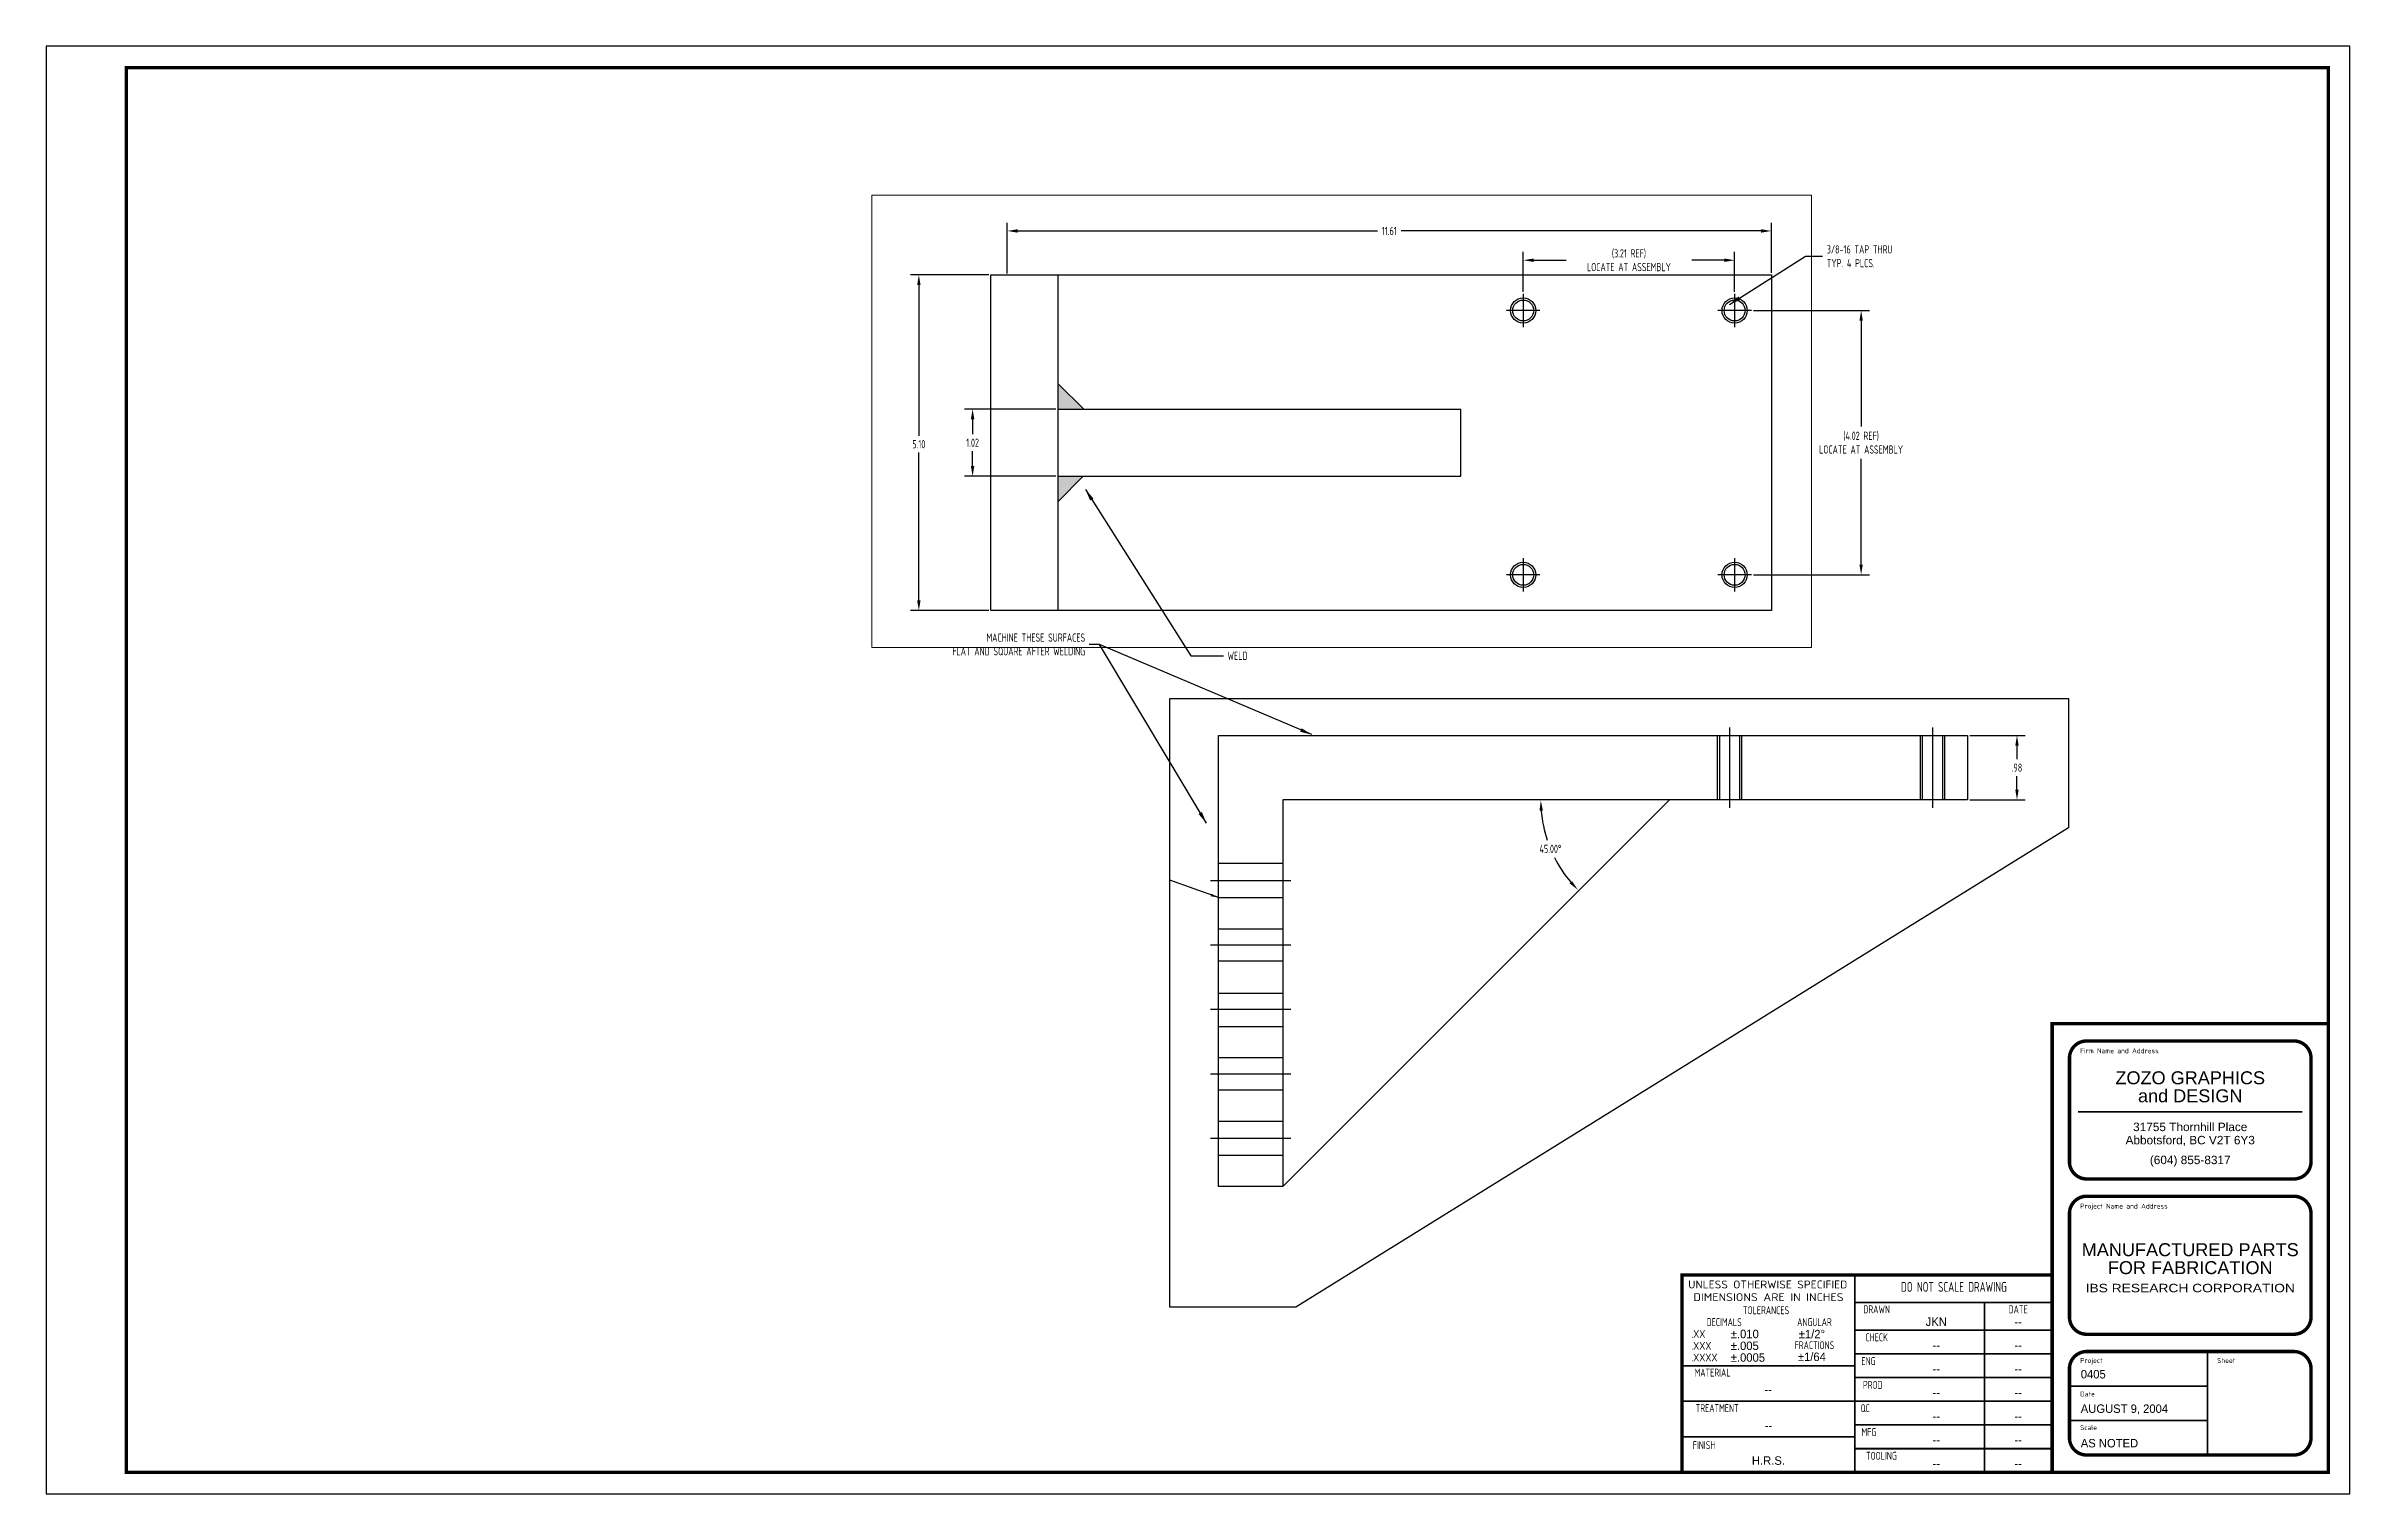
# Paper-space layout 'Gearmotor Mount' of a CAD drawing. Header units: inches. Extents: x 0 to 35, y 0 to 22.
# The model-space entities are those that its viewports show. They can reach past a viewport. Long polylines and large blocks are cut down to what shows.
import ezdxf
from ezdxf.enums import TextEntityAlignment as Align

# ---------------------------------------------------------------- set-up
doc = ezdxf.new("R2010")
doc.units = ezdxf.units.IN
doc.header["$MEASUREMENT"] = 0
doc.linetypes.add('GRIDLINE', pattern=[1.53125, 1.375, -0.0625, 0.03125, -0.0625])
for name, color, linetype in [('DETAIL', 5, 'Continuous'), ('DETAIL-B', 140, 'Continuous'), ('E-1', 51, 'Continuous'), ('E-2', 255, 'Continuous'), ('E-3', 151, 'Continuous'), ('E-DIM', 20, 'Continuous'), ('E-GRID', 65, 'GRIDLINE'), ('E-HATCH', 92, 'Continuous'), ('E-TEXT', 82, 'Continuous')]:
    doc.layers.add(name, color=color, linetype=linetype)
doc.layers.add('VIEWPORT', color=113, linetype='Continuous', plot=False)
doc.styles.add('OPT', font='arial.ttf')
doc.styles.add('OPT1', font='arial.ttf', dxfattribs={"width": 1.125})
doc.styles.add('ROMANS', font='archquik.shx', dxfattribs={"width": 0.7})
doc.styles.get("Standard").update_dxf_attribs({"font": 'txt.shx'})
doc.dimstyles.new('2 Place', dxfattribs={"dimtxt": 0.125, "dimasz": 0.15625, "dimexe": 0.125, "dimexo": 0.03125, "dimgap": 0.0625, "dimtad": 0, "dimtih": 1, "dimtoh": 1, "dimzin": 4, "dimdsep": 46, "dimtxsty": 'ROMANS', "dimcen": 0, "dimazin": 1, "dimtfac": 1, "dimtofl": 0, "dimtmove": 0, "dimatfit": 3, "dimfxl": 1, "dimtolj": 1, "dimtzin": 0, "dimarcsym": 0})
doc.dimstyles.get("Standard").update_dxf_attribs({"dimtxt": 0.18, "dimasz": 0.18, "dimexe": 0.18, "dimexo": 0.0625, "dimgap": 0.09, "dimtad": 0, "dimtih": 1, "dimtoh": 1, "dimdec": 4, "dimzin": 0, "dimdsep": 46, "dimtxsty": 'Standard', "dimcen": 0.09, "dimadec": 0, "dimazin": 0, "dimtfac": 1, "dimtdec": 4, "dimtofl": 0, "dimtmove": 0, "dimatfit": 3, "dimfxl": 1, "dimtolj": 1, "dimtzin": 0, "dimarcsym": 0})

# ---------------------------------------------------------------- blocks, each defined once
blk = doc.blocks.new('*D24')
at = {"layer": 'Defpoints', "color": 0, "transparency": 16777216}
for p in [(18.627, 10.537), (24.627, 10.537), (29.252, 10.537), (22.773, 10.04), (18.627, 4.537)]:
    blk.add_point(p, dxfattribs=at)
at = {"layer": 'E-DIM', "color": 0, "lineweight": -2, "transparency": 16777216}
for start, end in [(184.6659, 198.3511), (206.7776, 220.3341)]:
    blk.add_arc((24.627, 10.537), 1.919, start, end, dxfattribs=at)
at = {"layer": 'E-DIM', "color": 0, "transparency": 16777216}
for points in [[(22.688, 10.38), (22.74, 10.382), (22.708, 10.537)], [(23.183, 9.312), (23.145, 9.277), (23.27, 9.18)]]:
    blk.add_solid(points, dxfattribs=at)
at = {"layer": 'E-DIM', "color": 0, "transparency": 16777216, "insert": (22.854, 9.802), "char_height": 0.125, "attachment_point": 5, "style": 'ROMANS'}
blk.add_mtext('\\A1;45.00°', dxfattribs=at)
blk = doc.blocks.new('*D25')
at = {"layer": 'Defpoints', "color": 0}
for p in [(15.374, 16.484), (14.076, 15.464), (15.374, 15.464)]:
    blk.add_point(p, dxfattribs=at)
at = {"layer": 'E-DIM', "color": 0, "lineweight": -2}
for p, q in [((15.342, 16.484), (13.951, 16.484)), ((14.076, 16.328), (14.076, 16.102)), ((14.076, 15.62), (14.076, 15.846)), ((15.342, 15.464), (13.951, 15.464))]:
    blk.add_line(p, q, dxfattribs=at)
at = {"layer": 'E-DIM', "color": 0}
for points in [[(14.05, 16.328), (14.102, 16.328), (14.076, 16.484)], [(14.05, 15.62), (14.102, 15.62), (14.076, 15.464)]]:
    blk.add_solid(points, dxfattribs=at)
at = {"layer": 'E-DIM', "color": 0, "insert": (14.076, 15.974), "char_height": 0.125, "attachment_point": 5, "style": 'ROMANS'}
blk.add_mtext('\\A1;1.02', dxfattribs=at)
blk = doc.blocks.new('*D26')
at = {"layer": 'Defpoints', "color": 0}
for p in [(14.354, 18.524), (13.259, 13.424), (14.354, 13.424)]:
    blk.add_point(p, dxfattribs=at)
at = {"layer": 'E-DIM', "color": 0, "lineweight": -2}
for p, q in [((14.322, 18.524), (13.134, 18.524)), ((13.259, 18.368), (13.259, 16.078)), ((13.259, 13.58), (13.259, 15.823)), ((14.322, 13.424), (13.134, 13.424))]:
    blk.add_line(p, q, dxfattribs=at)
at = {"layer": 'E-DIM', "color": 0}
for points in [[(13.233, 18.368), (13.285, 18.368), (13.259, 18.524)], [(13.233, 13.58), (13.285, 13.58), (13.259, 13.424)]]:
    blk.add_solid(points, dxfattribs=at)
at = {"layer": 'E-DIM', "color": 0, "insert": (13.259, 15.951), "char_height": 0.125, "attachment_point": 5, "style": 'ROMANS'}
blk.add_mtext('\\A1;5.10', dxfattribs=at)
blk = doc.blocks.new('*D27')
at = {"layer": 'Defpoints', "color": 0}
for p in [(26.211, 19.191), (14.602, 18.513), (26.211, 18.524)]:
    blk.add_point(p, dxfattribs=at)
at = {"layer": 'E-DIM', "color": 0, "lineweight": -2}
for p, q in [((14.602, 18.544), (14.602, 19.316)), ((26.211, 18.555), (26.211, 19.316)), ((14.758, 19.191), (20.226, 19.191)), ((26.055, 19.191), (20.588, 19.191))]:
    blk.add_line(p, q, dxfattribs=at)
at = {"layer": 'E-DIM', "color": 0}
for points in [[(14.758, 19.217), (14.758, 19.165), (14.602, 19.191)], [(26.055, 19.217), (26.055, 19.165), (26.211, 19.191)]]:
    blk.add_solid(points, dxfattribs=at)
at = {"layer": 'E-DIM', "color": 0, "insert": (20.407, 19.191), "char_height": 0.125, "attachment_point": 5, "style": 'ROMANS'}
blk.add_mtext('\\A1;11.61', dxfattribs=at)
blk = doc.blocks.new('*D28')
at = {"layer": 'Defpoints', "color": 0}
for p in [(25.653, 18.746), (22.441, 18.237), (25.653, 18.237)]:
    blk.add_point(p, dxfattribs=at)
at = {"layer": 'E-DIM', "color": 0, "lineweight": -2}
for p, q in [((22.441, 18.268), (22.441, 18.871)), ((22.597, 18.746), (23.091, 18.746)), ((25.497, 18.746), (25.003, 18.746)), ((25.653, 18.268), (25.653, 18.871))]:
    blk.add_line(p, q, dxfattribs=at)
at = {"layer": 'E-DIM', "color": 0}
for points in [[(22.597, 18.772), (22.597, 18.72), (22.441, 18.746)], [(25.497, 18.772), (25.497, 18.72), (25.653, 18.746)]]:
    blk.add_solid(points, dxfattribs=at)
at = {"layer": 'E-DIM', "color": 0, "insert": (24.047, 18.746), "char_height": 0.125, "attachment_point": 5, "style": 'ROMANS'}
blk.add_mtext('\\A1;(3.21 REF)\\PLOCATE AT ASSEMBLY', dxfattribs=at)
blk = doc.blocks.new('*D29')
at = {"layer": 'Defpoints', "color": 0}
for p in [(25.908, 17.982), (25.908, 13.966), (27.574, 13.966)]:
    blk.add_point(p, dxfattribs=at)
at = {"layer": 'E-DIM', "color": 0, "lineweight": -2}
for p, q in [((25.94, 17.982), (27.699, 17.982)), ((27.574, 17.826), (27.574, 16.219)), ((27.574, 14.122), (27.574, 15.729)), ((25.94, 13.966), (27.699, 13.966))]:
    blk.add_line(p, q, dxfattribs=at)
at = {"layer": 'E-DIM', "color": 0}
for points in [[(27.548, 17.826), (27.6, 17.826), (27.574, 17.982)], [(27.548, 14.122), (27.6, 14.122), (27.574, 13.966)]]:
    blk.add_solid(points, dxfattribs=at)
at = {"layer": 'E-DIM', "color": 0, "insert": (27.574, 15.974), "char_height": 0.125, "attachment_point": 5, "style": 'ROMANS'}
blk.add_mtext('\\A1;(4.02 REF)\\PLOCATE AT ASSEMBLY', dxfattribs=at)
blk = doc.blocks.new('*D30')
at = {"layer": 'Defpoints', "color": 0}
for p in [(29.192, 11.525), (29.192, 10.546), (29.942, 10.546)]:
    blk.add_point(p, dxfattribs=at)
at = {"layer": 'E-DIM', "color": 0, "lineweight": -2}
for p, q in [((29.224, 11.525), (30.067, 11.525)), ((29.942, 11.369), (29.942, 11.163)), ((29.942, 10.703), (29.942, 10.908)), ((29.224, 10.546), (30.067, 10.546))]:
    blk.add_line(p, q, dxfattribs=at)
at = {"layer": 'E-DIM', "color": 0}
for points in [[(29.916, 11.369), (29.968, 11.369), (29.942, 11.525)], [(29.916, 10.703), (29.968, 10.703), (29.942, 10.546)]]:
    blk.add_solid(points, dxfattribs=at)
at = {"layer": 'E-DIM', "color": 0, "insert": (29.942, 11.036), "char_height": 0.125, "attachment_point": 5, "style": 'ROMANS'}
blk.add_mtext('\\A1;.98', dxfattribs=at)
blk = doc.blocks.new('Titleblock - D')
blk.add_line((30.477, 0.328), (30.477, 3.328))
for points, const_width in [([(30.477, 21.672), (1.218, 21.672), (1.218, 0.328), (30.477, 0.328), (30.477, 7.145), (34.672, 7.145)], 0.0524), ([(30.477, 7.145), (30.477, 0.328), (34.672, 0.328), (34.672, 21.672), (30.477, 21.672)], 0.0524), ([(30.87, 5.806), (34.278, 5.806)], 0.0262), ([(30.477, 3.328), (24.852, 3.328), (24.852, 0.328)], 0.0524), ([(27.477, 0.328), (27.477, 3.328)], 0.0262), ([(30.477, 2.907), (27.477, 2.907)], 0.0262), ([(29.447, 0.328), (29.447, 2.907)], 0.0262), ([(30.477, 2.488), (27.477, 2.488)], 0.0262), ([(30.477, 2.128), (27.477, 2.128)], 0.0262), ([(32.836, 0.591), (32.836, 2.164)], 0.0262), ([(27.477, 1.948), (24.852, 1.948)], 0.0262), ([(30.477, 1.768), (27.477, 1.768)], 0.0262), ([(27.477, 1.408), (24.852, 1.408)], 0.0262), ([(30.477, 1.408), (27.477, 1.408)], 0.0262), ([(30.739, 1.639), (32.836, 1.639)], 0.0262), ([(30.477, 1.048), (27.477, 1.048)], 0.0262), ([(30.739, 1.115), (32.836, 1.115)], 0.0262), ([(27.477, 0.868), (24.852, 0.868)], 0.0262), ([(30.477, 0.688), (27.477, 0.688)], 0.0262)]:
    blk.add_lwpolyline(points, dxfattribs=dict(const_width=const_width))
at = {"const_width": 0.0524}
for points in [[(31.001, 4.786), (34.147, 4.786, 0.414214), (34.409, 5.048), (34.409, 6.621, 0.414214), (34.147, 6.883), (31.001, 6.883, 0.414214), (30.739, 6.621), (30.739, 5.048, 0.414214)], [(31.001, 2.426), (34.147, 2.426, 0.414214), (34.409, 2.688), (34.409, 4.261, 0.414214), (34.147, 4.523), (31.001, 4.523, 0.414214), (30.739, 4.261), (30.739, 2.688, 0.414214)], [(31.001, 0.591), (34.147, 0.591, 0.414214), (34.409, 0.853), (34.409, 1.902, 0.414214), (34.147, 2.164), (31.001, 2.164, 0.414214), (30.739, 1.902), (30.739, 0.853, 0.414214)]]:
    blk.add_lwpolyline(points, format="xyb", close=True, dxfattribs=at)
at = {"layer": 'Defpoints'}
for p, q in [((35, 22), (0, 22)), ((0, 22), (0, 0)), ((35, 0), (35, 22)), ((0, 0), (35, 0))]:
    blk.add_line(p, q, dxfattribs=at)
at = {"layer": 'E-TEXT', "style": 'ROMANS'}
for s, p in [('Firm Name and Address', (30.902, 6.696)), ('Project Name and Address', (30.902, 4.336)), ('Project', (30.902, 1.99)), ('Sheet', (32.983, 1.99)), ('Date', (30.902, 1.481)), ('Scale', (30.902, 0.971))]:
    blk.add_text(s, height=0.075, dxfattribs=at).set_placement(p)
at = {"layer": 'E-TEXT'}
for s, height, style, p in [('ZOZO GRAPHICS', 0.19664, 'OPT', (32.574, 6.225, -0.045)), ('and DESIGN', 0.1966, 'OPT', (32.574, 5.951, -0.045)), ('31755 Thornhill Place', 0.12847, 'OPT1', (32.574, 5.513, -0.045)), ('Abbotsford, BC V2T 6Y3', 0.12847, 'OPT1', (32.574, 5.312, -0.045)), ('(604) 855-8317', 0.12847, 'OPT1', (32.574, 5.011, -0.045)), ('MANUFACTURED PARTS', 0.19664, 'OPT', (32.574, 3.613, -0.045)), ('FOR FABRICATION', 0.19664, 'OPT', (32.574, 3.34, -0.045))]:
    blk.add_text(s, height=height, dxfattribs=dict(at, style=style)).set_placement(p, align=Align.CENTER)
at = {"layer": 'E-TEXT', "lineweight": 25, "style": 'ROMANS'}
for s, width, p, p2 in [('UNLESS OTHERWISE SPECIFIED', 0.883465, (24.947, 3.123), (27.365, 3.123)), ('DIMENSIONS ARE IN INCHES', 0.90553, (25.026, 2.93), (27.308, 2.93))]:
    blk.add_text(s, height=0.12, dxfattribs=dict(at, width=width)).set_placement(p, p2, align=Align.FIT)
at = {"layer": 'E-TEXT', "lineweight": 50, "style": 'ROMANS', "width": 0.8}
blk.add_text('DO NOT SCALE DRAWING', height=0.15, dxfattribs=at).set_placement((28.984, 3.146), align=Align.MIDDLE)
at = {"layer": 'E-TEXT', "style": 'OPT1', "width": 1.168554}
blk.add_text('IBS RESEARCH CORPORATION', height=0.12847, dxfattribs=at).set_placement((30.985, 3.064, -0.045), (34.164, 3.064, -0.045), align=Align.FIT)
at = {"layer": 'E-TEXT', "lineweight": 25, "style": 'ROMANS', "width": 0.8}
for s, p in [('TOLERANCES', (26.13, 2.791)), ('DRAWN', (27.81, 2.805)), ('DATE', (29.959, 2.805)), ('DECIMALS', (25.493, 2.611)), ('ANGULAR', (26.865, 2.611)), ('FRACTIONS', (26.865, 2.26)), ('CHECK', (27.81, 2.38)), ('MATERIAL', (25.317, 1.844)), ('ENG', (27.686, 2.019)), ('PROD', (27.751, 1.657)), ('TREATMENT', (25.387, 1.304)), ('QC', (27.636, 1.303)), ('FINISH', (25.188, 0.742)), ('MFG', (27.692, 0.94)), ('TOOLING', (27.883, 0.58))]:
    blk.add_text(s, height=0.12, dxfattribs=at).set_placement(p, align=Align.MIDDLE)
at = {"layer": 'E-TEXT', "lineweight": 25, "style": 'ROMANS'}
for s, p in [('.XX', (24.993, 2.431)), ('.XXX', (24.993, 2.251)), ('.XXXX', (24.993, 2.073))]:
    blk.add_text(s, height=0.12, dxfattribs=at).set_placement(p, align=Align.MIDDLE_LEFT)
at = {"layer": 'E-TEXT', "style": 'OPT1', "width": 0.95}
for s, height, p in [('0405', 0.1285, (30.911, 1.755, -0.045)), ('AUGUST 9, 2004', 0.12847, (30.911, 1.231, -0.045)), ('AS NOTED', 0.1285, (30.911, 0.707, -0.045))]:
    blk.add_text(s, height=height, dxfattribs=at).set_placement(p)
at = {"layer": 'E-TEXT', "style": 'OPT1', "width": 0.95, "flags": 4}
for tag, p in [('%%P.010', (25.594, 2.431)), ('%%P.005', (25.594, 2.251)), ('%%P.0005', (25.594, 2.073))]:
    blk.add_attdef(tag, text='', height=0.128, dxfattribs=at).set_placement(p, align=Align.MIDDLE_LEFT)
for tag, p in [('%%P1/2%%D', (26.826, 2.431)), ('DRAFTER', (28.716, 2.616)), ('DATE', (29.959, 2.615)), ('%%P1/64', (26.826, 2.086)), ('CHECKER', (28.716, 2.262)), ('DATE', (29.959, 2.261)), ('ENGINEER', (28.716, 1.902)), ('DATE', (29.959, 1.901)), ('MATERIAL', (26.163, 1.585)), ('PROD', (28.716, 1.542)), ('DATE', (29.959, 1.541)), ('TREATMENT', (26.166, 1.04)), ('QC', (28.716, 1.182)), ('DATE', (29.959, 1.181)), ('MFG', (28.716, 0.822)), ('DATE', (29.959, 0.821)), ('FINISH', (26.166, 0.507)), ('TOOLING', (28.716, 0.462)), ('DATE', (29.959, 0.461))]:
    blk.add_attdef(tag, text='', height=0.128, dxfattribs=at).set_placement(p, align=Align.MIDDLE)
blk = doc.blocks.new('C112Double')
at = {"layer": 'DETAIL'}
for radius in [0.281, 0.234]:
    blk.add_circle((88.179, 88.79), radius, dxfattribs=at)
at = {"layer": 'DETAIL-B'}
for p, q in [((88.179, 89.165), (88.179, 88.415)), ((88.554, 88.79), (87.804, 88.79))]:
    blk.add_line(p, q, dxfattribs=at)

msp = doc.modelspace()

# ---------------------------------------------------------------- hatches: boundary and pattern name
at = {"layer": 'E-HATCH'}
h = msp.add_hatch(color=256, dxfattribs=at)
h.paths.add_polyline_path([(78.349, 85.087), (77.787, 85.087), (77.787, 84.525)])
h.paths.add_polyline_path([(77.787, 87.15), (77.787, 86.587), (78.349, 86.587), (78.349, 86.604)])

# ---------------------------------------------------------------- linework, layer by layer
at = {"layer": 'E-1'}
for p, q in [((87.898, 79.062), (87.898, 77.562)), ((87.945, 79.062), (87.945, 77.562)), ((88.414, 79.062), (88.414, 77.562)), ((88.461, 79.062), (88.461, 77.562)), ((92.622, 79.062), (92.622, 77.562)), ((92.669, 79.062), (92.669, 77.562)), ((93.138, 79.062), (93.138, 77.562)), ((93.185, 79.062), (93.185, 77.562)), ((76.287, 76.085), (77.787, 76.085)), ((76.287, 75.288), (77.787, 75.288)), ((76.287, 74.562), (77.787, 74.562)), ((76.287, 73.812), (77.787, 73.812)), ((76.287, 73.066), (77.787, 73.062)), ((76.287, 72.288), (77.787, 72.288)), ((76.287, 71.562), (77.787, 71.562)), ((76.287, 70.812), (77.787, 70.812)), ((76.287, 70.085), (77.787, 70.085)), ((76.287, 69.288), (77.787, 69.288))]:
    msp.add_line(p, q, dxfattribs=at)
at = {"layer": 'E-2'}
for p, q in [((76.287, 89.587), (93.724, 89.587)), ((76.287, 82.087), (76.287, 89.587)), ((77.787, 82.087), (77.787, 89.587)), ((93.724, 89.587), (93.724, 82.087)), ((86.787, 85.087), (86.787, 86.587)), ((93.724, 82.087), (76.287, 82.087)), ((76.287, 68.562), (76.287, 79.062)), ((76.287, 79.062), (93.724, 79.062)), ((93.724, 79.062), (93.724, 77.562)), ((93.724, 77.562), (77.787, 77.562)), ((77.787, 77.562), (77.787, 68.562)), ((77.787, 68.562), (76.287, 68.562))]:
    msp.add_line(p, q, dxfattribs=at)
at = {"layer": 'E-3'}
for p, q in [((77.787, 86.587), (86.787, 86.587)), ((77.787, 85.087), (86.787, 85.087)), ((77.787, 68.562), (86.787, 77.562))]:
    msp.add_line(p, q, dxfattribs=at)
at = {"layer": 'E-DIM'}
for p, q in [((77.787, 87.15), (78.366, 86.587)), ((78.349, 85.087), (77.787, 84.525))]:
    msp.add_line(p, q, dxfattribs=at)
at = {"layer": 'E-GRID'}
for p, q in [((88.179, 79.249), (88.179, 77.374)), ((92.904, 79.249), (92.904, 77.374)), ((76.099, 75.687), (77.974, 75.687)), ((76.099, 74.187), (77.974, 74.187)), ((76.099, 72.687), (77.974, 72.687)), ((76.099, 71.187), (77.974, 71.187)), ((76.099, 69.687), (77.974, 69.687))]:
    msp.add_line(p, q, dxfattribs=at)

# ---------------------------------------------------------------- block references
for p in [(0, 0), (4.724, 0), (0, -5.906), (4.724, -5.906)]:
    msp.add_blockref('C112Double', p)

# ---------------------------------------------------------------- leaders
at = {"layer": 'E-TEXT', "lineweight": 0}
msp.add_leader([(76.287, 75.288), (71.569, 76.963), (70.364, 76.963)], dimstyle='Standard', dxfattribs=at)

psp = doc.layouts.new('Gearmotor Mount')

# ---------------------------------------------------------------- linework, layer by layer
at = {"layer": 'VIEWPORT'}
psp.add_lwpolyline([(18.984, 2.836), (17.071, 2.836), (17.071, 12.087), (30.724, 12.087), (30.724, 10.123)], close=True, dxfattribs=at)

# ---------------------------------------------------------------- block references
ref = psp.add_blockref('Titleblock - D', (0, 0))
ref.add_attrib('%%P1/64', '%%P1/64', dxfattribs={"layer": 'E-TEXT', "height": 0.1285, "style": 'OPT1', "width": 0.95}).set_placement((26.826, 2.086), align=Align.MIDDLE)
ref.add_attrib('%%P1/2%%D', '%%P1/2%%D', dxfattribs={"layer": 'E-TEXT', "height": 0.1285, "style": 'OPT1', "width": 0.95}).set_placement((26.826, 2.431), align=Align.MIDDLE)
ref.add_attrib('%%P.010', '%%P.010', dxfattribs={"layer": 'E-TEXT', "height": 0.1285, "style": 'OPT1', "width": 0.95}).set_placement((25.594, 2.431), align=Align.MIDDLE_LEFT)
ref.add_attrib('%%P.005', '%%P.005', dxfattribs={"layer": 'E-TEXT', "height": 0.1285, "style": 'OPT1', "width": 0.95}).set_placement((25.594, 2.251), align=Align.MIDDLE_LEFT)
ref.add_attrib('%%P.0005', '%%P.0005', dxfattribs={"layer": 'E-TEXT', "height": 0.1285, "style": 'OPT1', "width": 0.95}).set_placement((25.594, 2.073), align=Align.MIDDLE_LEFT)
ref.add_attrib('DATE', '--', dxfattribs={"layer": 'E-TEXT', "height": 0.1285, "style": 'OPT1', "width": 0.95}).set_placement((29.959, 0.461), align=Align.MIDDLE)
ref.add_attrib('TOOLING', '--', dxfattribs={"layer": 'E-TEXT', "height": 0.1285, "style": 'OPT1', "width": 0.95}).set_placement((28.716, 0.462), align=Align.MIDDLE)
ref.add_attrib('DATE', '--', dxfattribs={"layer": 'E-TEXT', "height": 0.1285, "style": 'OPT1', "width": 0.95}).set_placement((29.959, 0.821), align=Align.MIDDLE)
ref.add_attrib('MFG', '--', dxfattribs={"layer": 'E-TEXT', "height": 0.1285, "style": 'OPT1', "width": 0.95}).set_placement((28.716, 0.822), align=Align.MIDDLE)
ref.add_attrib('DATE', '--', dxfattribs={"layer": 'E-TEXT', "height": 0.1285, "style": 'OPT1', "width": 0.95}).set_placement((29.959, 1.181), align=Align.MIDDLE)
ref.add_attrib('QC', '--', dxfattribs={"layer": 'E-TEXT', "height": 0.1285, "style": 'OPT1', "width": 0.95}).set_placement((28.716, 1.182), align=Align.MIDDLE)
ref.add_attrib('DATE', '--', dxfattribs={"layer": 'E-TEXT', "height": 0.1285, "style": 'OPT1', "width": 0.95}).set_placement((29.959, 1.541), align=Align.MIDDLE)
ref.add_attrib('PROD', '--', dxfattribs={"layer": 'E-TEXT', "height": 0.1285, "style": 'OPT1', "width": 0.95}).set_placement((28.716, 1.542), align=Align.MIDDLE)
ref.add_attrib('DATE', '--', dxfattribs={"layer": 'E-TEXT', "height": 0.1285, "style": 'OPT1', "width": 0.95}).set_placement((29.959, 2.261), align=Align.MIDDLE)
ref.add_attrib('CHECKER', '--', dxfattribs={"layer": 'E-TEXT', "height": 0.1285, "style": 'OPT1', "width": 0.95}).set_placement((28.716, 2.262), align=Align.MIDDLE)
ref.add_attrib('FINISH', 'H.R.S.', dxfattribs={"layer": 'E-TEXT', "height": 0.1285, "style": 'OPT1', "width": 0.95}).set_placement((26.166, 0.507), align=Align.MIDDLE)
ref.add_attrib('TREATMENT', '--', dxfattribs={"layer": 'E-TEXT', "height": 0.1285, "style": 'OPT1', "width": 0.95}).set_placement((26.166, 1.04), align=Align.MIDDLE)
ref.add_attrib('MATERIAL', '--', dxfattribs={"layer": 'E-TEXT', "height": 0.1285, "style": 'OPT1', "width": 0.95}).set_placement((26.163, 1.585), align=Align.MIDDLE)
ref.add_attrib('DATE', '--', dxfattribs={"layer": 'E-TEXT', "height": 0.1285, "style": 'OPT1', "width": 0.95}).set_placement((29.959, 1.901), align=Align.MIDDLE)
ref.add_attrib('ENGINEER', '--', dxfattribs={"layer": 'E-TEXT', "height": 0.1285, "style": 'OPT1', "width": 0.95}).set_placement((28.716, 1.902), align=Align.MIDDLE)
ref.add_attrib('DATE', '--', dxfattribs={"layer": 'E-TEXT', "height": 0.1285, "style": 'OPT1', "width": 0.95}).set_placement((29.959, 2.615), align=Align.MIDDLE)
ref.add_attrib('DRAFTER', 'JKN', dxfattribs={"layer": 'E-TEXT', "height": 0.1285, "style": 'OPT1', "width": 0.95}).set_placement((28.716, 2.616), align=Align.MIDDLE)

# ---------------------------------------------------------------- texts
at = {"layer": 'E-TEXT', "char_height": 0.125, "style": 'ROMANS'}
for s, insert, attachment_point in [('3/8-16 TAP THRU\\PTYP. 4 PLCS.', (27.052, 18.806), 4), ('MACHINE THESE SURFACES\\PFLAT AND SQUARE AFTER WELDING', (15.786, 12.908), 6), ('WELD', (17.948, 12.735), 4)]:
    psp.add_mtext(s, dxfattribs=dict(at, insert=insert, attachment_point=attachment_point))

# ---------------------------------------------------------------- dimensions: what is measured, and where the dimension line sits
at = {"layer": 'E-DIM'}
dim = psp.add_linear_dim(base=(26.211, 19.191), p1=(14.602, 18.513), p2=(26.211, 18.524), dimstyle='2 Place', override={"dimscale": 1, "dimlfac": 1}, dxfattribs=at)
dim.commit()
dim.dimension.update_dxf_attribs({"geometry": '*D27', "text_midpoint": (20.407, 19.191)})
dim = psp.add_linear_dim(base=(25.653, 18.746), p1=(22.441, 18.237), p2=(25.653, 18.237), text='(<> REF)\\PLOCATE AT ASSEMBLY', dimstyle='2 Place', override={"dimscale": 1, "dimlfac": 1}, dxfattribs=at)
dim.commit()
dim.dimension.update_dxf_attribs({"geometry": '*D28', "text_midpoint": (24.047, 18.746)})
dim = psp.add_linear_dim(base=(13.259, 13.424), p1=(14.354, 18.524), p2=(14.354, 13.424), angle=90, dimstyle='2 Place', override={"dimscale": 1, "dimlfac": 1}, dxfattribs=at)
dim.commit()
dim.dimension.update_dxf_attribs({"geometry": '*D26', "text_midpoint": (13.259, 15.951), "dimtype": 160})
dim = psp.add_linear_dim(base=(27.574, 13.966), p1=(25.908, 17.982), p2=(25.908, 13.966), angle=90, text='(<> REF)\\PLOCATE AT ASSEMBLY', dimstyle='2 Place', override={"dimscale": 1, "dimlfac": 1}, dxfattribs=at)
dim.commit()
dim.dimension.update_dxf_attribs({"geometry": '*D29', "text_midpoint": (27.574, 15.974)})
for base, p1, p2, picture, middle in [((14.076, 15.464), (15.374, 16.484), (15.374, 15.464), '*D25', (14.076, 15.974)), ((29.942, 10.546), (29.192, 11.525), (29.192, 10.546), '*D30', (29.942, 11.036))]:
    dim = psp.add_linear_dim(base=base, p1=p1, p2=p2, angle=90, dimstyle='2 Place', override={"dimscale": 1, "dimlfac": 1}, dxfattribs=at)
    dim.commit()
    dim.dimension.update_dxf_attribs({"geometry": picture, "text_midpoint": middle})
dim = psp.add_angular_dim_2l(base=(22.773, 10.04), line1=((18.627, 4.537), (24.627, 10.537)), line2=((29.252, 10.537), (18.627, 10.537)), dimstyle='2 Place', override={"dimscale": 1, "dimlfac": 1}, dxfattribs=at)
dim.commit()
dim.dimension.update_dxf_attribs({"geometry": '*D24', "text_midpoint": (22.854, 9.802)})

# ---------------------------------------------------------------- leaders
at = {"layer": 'E-TEXT', "annotation_type": 0, "has_hookline": 1}
for points, hookline_direction, text_width in [([(25.575, 18.074), (26.727, 18.806), (26.989, 18.806)], 0, 1.242), ([(15.79, 15.263), (17.391, 12.735), (17.886, 12.735)], 0, 0.308), ([(19.229, 11.537), (16.005, 12.908), (15.849, 12.908)], 1, 2.359)]:
    psp.add_leader(points, dimstyle='Standard', override={"dimscale": 1, "dimgap": 0.0625, "dimtad": 0, "dimlfac": 1}, dxfattribs=dict(at, hookline_direction=hookline_direction, text_width=text_width))
at = {"layer": 'E-TEXT'}
psp.add_leader([(17.627, 10.192), (16.005, 12.908)], dimstyle='Standard', override={"dimscale": 1, "dimgap": 0.0625, "dimtad": 0, "dimlfac": 1}, dxfattribs=at)

# ---------------------------------------------------------------- viewports
at = {"layer": 'VIEWPORT'}
psp.add_viewport(center=(19.683, 16.299), size=(14.274, 6.8737), view_center_point=(84.124, 86.315), view_height=10.10838, dxfattribs=at)
vp = psp.add_viewport(center=(23.898, 7.461), size=(13.654, 9.25106), view_center_point=(85.613, 72.836), view_height=14.1718, status=3, dxfattribs=at)
vp.dxf.flags = 0x10000  # cut along an outline
vp.dxf.clipping_boundary_handle = psp.add_lwpolyline([(18.984, 2.836), (17.071, 2.836), (17.071, 12.087), (30.724, 12.087), (30.724, 10.123)], format="xyb", close=True, dxfattribs={"invisible": 1}).dxf.handle

doc.saveas('drawing.dxf')
